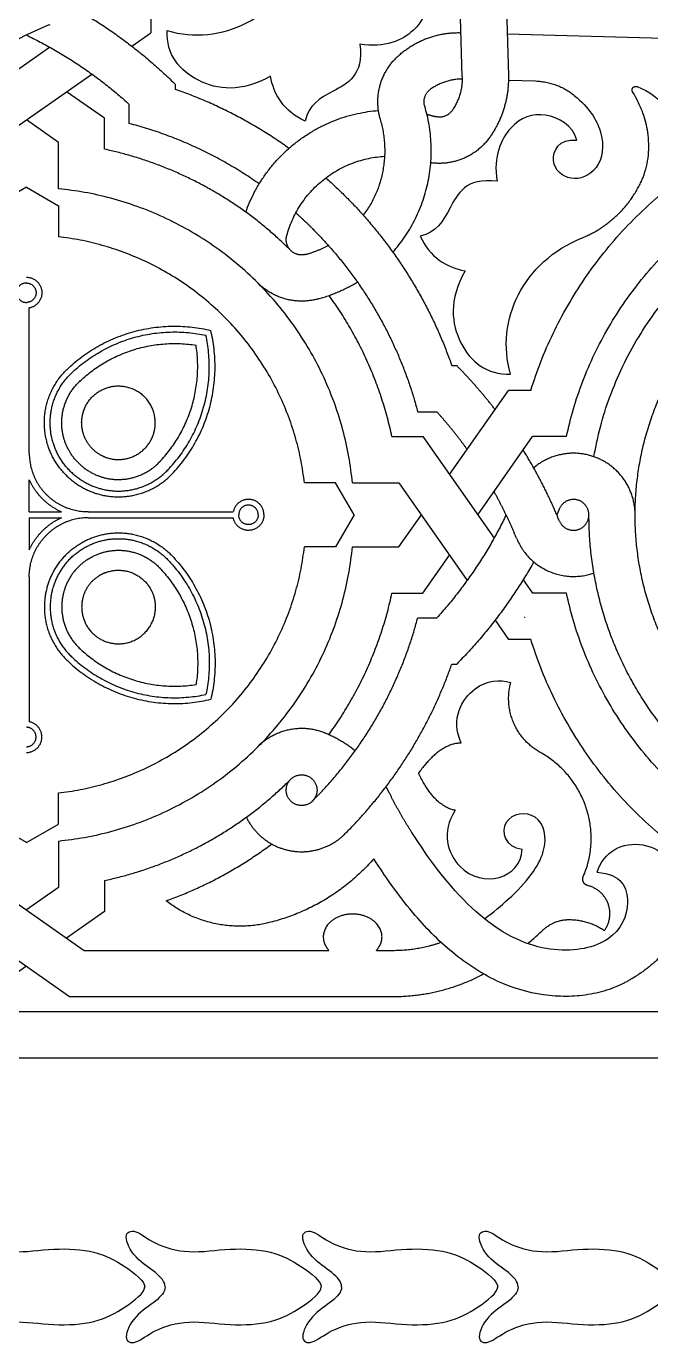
# Model space of a CAD drawing. Header units: millimetres. Extents: x -100 to 100, y -100 to 100.
# Drawn here: x -47.06 to -29.07, y -70.9 to -32.94 of the extents above; entities that cross this region are included whole.
import ezdxf

# ---------------------------------------------------------------- set-up
doc = ezdxf.new("R2010")
doc.units = ezdxf.units.MM
doc.header["$MEASUREMENT"] = 0
doc.layers.add('Layer 03', color=5, linetype='Continuous')

msp = doc.modelspace()

# ---------------------------------------------------------------- linework, layer by layer
at = {"layer": 'Layer 03'}
for p, q in [((-33.341, -28.317), (-33.171, -34.36)), ((-43.474, -32.482), (-43.474, -33.124)), ((-34.502, -34.398), (-34.559, -32.348)), ((-44.026, -33.511), (-43.474, -33.124)), ((-28.36, -33.298), (-33.205, -33.162)), ((-49.318, -35.591), (-46.391, -33.541)), ((-47.986, -36.284), (-45.175, -34.315)), ((-33.17, -34.494), (-32.391, -34.516)), ((-44.806, -35.591), (-45.901, -34.824)), ((-42.762, -34.758), (-42.762, -34.618)), ((-46.137, -36.284), (-47.062, -35.636)), ((-44.806, -36.483), (-44.806, -35.591)), ((-46.978, -45.237), (-46.978, -41.057)), ((-34.8, -42.719), (-34.66, -42.719)), ((-34.867, -45.858), (-33.167, -43.431)), ((-32.525, -43.431), (-33.167, -43.431)), ((-36.526, -44.763), (-35.634, -44.763)), ((-35.634, -44.763), (-33.584, -47.69)), ((-34.054, -47.019), (-32.474, -44.763)), ((-46.978, -46.935), (-46.978, -46.008)), ((-36.327, -46.094), (-34.358, -48.906)), ((-46.978, -46.935), (-46.051, -46.935)), ((-45.28, -46.935), (-41.1, -46.935)), ((-36.327, -47.943), (-35.679, -47.019)), ((-46.978, -47.102), (-46.051, -47.102)), ((-46.978, -47.102), (-46.978, -48.029)), ((-45.28, -47.102), (-41.1, -47.102)), ((-35.634, -49.275), (-34.867, -48.179)), ((-46.978, -48.8), (-46.978, -52.98)), ((-32.745, -48.888), (-32.474, -49.275)), ((-36.526, -49.275), (-35.634, -49.275)), ((-33.554, -50.054), (-33.167, -50.606)), ((-32.525, -50.606), (-33.167, -50.606)), ((-34.8, -51.318), (-34.66, -51.318)), ((-44.806, -57.555), (-44.806, -58.447)), ((-49.318, -58.447), (-45.815, -60.899)), ((-44.806, -58.447), (-45.901, -59.214)), ((-47.062, -60.026), (-48.308, -60.899)), ((-45.815, -60.899), (-36.492, -60.899)), ((27.995, -61.343), (-61.386, -61.343)), ((27.995, -62.675), (-62.717, -62.675))]:
    msp.add_line(p, q, dxfattribs=at)
for points in [[(-44.094, -35.741), (-44.094, -35.19)], [(-46.137, -37.621), (-46.137, -36.284)], [(-47.062, -37.575), (-47.986, -38.109)], [(-47.062, -37.575), (-46.137, -38.109)], [(-46.137, -38.109), (-46.137, -39.004)], [(-35.784, -44.051), (-35.233, -44.051)], [(-31.499, -44.763), (-32.474, -44.763)], [(-38.152, -46.094), (-39.047, -46.094)], [(-37.618, -47.019), (-38.152, -46.094)], [(-37.664, -46.094), (-36.327, -46.094)], [(-37.618, -47.019), (-38.152, -47.943)], [(-38.152, -47.943), (-39.047, -47.943)], [(-37.664, -47.943), (-36.327, -47.943)], [(-31.499, -49.275), (-32.474, -49.275)], [(-35.784, -49.987), (-35.233, -49.987)], [(-46.137, -55.928), (-46.137, -55.033)], [(-47.062, -56.462), (-47.986, -55.928)], [(-47.062, -56.462), (-46.137, -55.928)], [(-46.137, -56.417), (-46.137, -57.754)], [(-47.986, -57.754), (-45.395, -59.568)], [(-46.137, -57.754), (-47.062, -58.401)], [(-45.395, -59.568), (-38.343, -59.568)], [(-36.976, -59.568), (-36.492, -59.568)]]:
    msp.add_lwpolyline(points, dxfattribs=at)
for points, degree in [([(-43.004, -33.065), (-41.447, -33.517), (-39.766, -32.698), (-39.078, -31.005)], 3), ([(-36.264, -31.152), (-35.837, -31.277), (-35.363, -32.089), (-35.729, -33.122), (-36.726, -33.568), (-37.449, -33.457)], 3), ([(-40.027, -34.378), (-40.87, -34.853), (-42.252, -34.688), (-43.034, -33.756), (-43.004, -33.065)], 3), ([(-37.449, -33.457), (-37.331, -34.363), (-38.307, -34.829), (-38.924, -35.205), (-39.029, -35.671)], 3), ([(-39.029, -35.671), (-39.636, -35.4), (-39.937, -34.904), (-40.027, -34.378)], 3), ([(-29.463, -34.677), (-28.754, -34.94), (-28.345, -35.521), (-28.424, -36.231)], 3), ([(-31.195, -36.221), (-31.319, -35.794), (-32.132, -35.32), (-33.165, -35.686), (-33.611, -36.683), (-33.499, -37.406)], 3), ([(-33.499, -37.406), (-34.406, -37.288), (-34.872, -38.264), (-35.248, -38.881), (-35.713, -38.986)], 3), ([(-35.713, -38.986), (-35.443, -39.593), (-34.947, -39.894), (-34.421, -39.984)], 3), ([(-33.108, -42.961), (-33.56, -41.404), (-32.741, -39.723), (-31.047, -39.036)], 3), ([(-34.421, -39.984), (-34.896, -40.827), (-34.731, -42.209), (-33.799, -42.991), (-33.108, -42.961)], 3), ([(-34.531, -53.596), (-35.134, -53.594), (-35.764, -54.463)], 2), ([(-34.7, -55.532), (-35.295, -55.43), (-35.764, -54.463)], 2), ([(-34.7, -55.532), (-35.129, -56.163), (-34.683, -57.42), (-33.358, -57.639), (-32.795, -57.088), (-32.77, -56.654)], 3), ([(-30.614, -57.319), (-30.431, -56.718), (-29.313, -56.141), (-28.142, -57.114), (-28.086, -58.072)], 3), ([(-48.15, -69.265), (-48.15, -69.12), (-48.376, -68.856), (-49.04, -68.454), (-49.39, -67.737), (-49.023, -67.575), (-48.498, -68.029), (-47.493, -68.335), (-46.274, -68.135), (-45.045, -68.207), (-44.223, -68.646), (-43.651, -69.099), (-43.651, -69.265)], 3), ([(-43.064, -69.265), (-43.064, -69.12), (-43.29, -68.856), (-43.954, -68.454), (-44.304, -67.737), (-43.937, -67.575), (-43.412, -68.029), (-42.407, -68.335), (-41.188, -68.135), (-39.959, -68.207), (-39.138, -68.646), (-38.565, -69.099), (-38.565, -69.265)], 3), ([(-37.978, -69.265), (-37.978, -69.12), (-38.204, -68.856), (-38.868, -68.454), (-39.218, -67.737), (-38.851, -67.575), (-38.327, -68.029), (-37.321, -68.335), (-36.102, -68.135), (-34.873, -68.207), (-34.052, -68.646), (-33.479, -69.099), (-33.479, -69.265)], 3), ([(-32.892, -69.265), (-32.892, -69.12), (-33.118, -68.856), (-33.782, -68.454), (-34.132, -67.737), (-33.765, -67.575), (-33.241, -68.029), (-32.235, -68.335), (-31.016, -68.135), (-29.787, -68.207), (-28.966, -68.646), (-28.393, -69.099), (-28.393, -69.265)], 3), ([(-48.15, -69.265), (-48.15, -69.41), (-48.376, -69.675), (-49.04, -70.077), (-49.39, -70.793), (-49.023, -70.956), (-48.498, -70.501), (-47.493, -70.195), (-46.274, -70.395), (-45.045, -70.323), (-44.223, -69.885), (-43.651, -69.432), (-43.651, -69.265)], 3), ([(-43.064, -69.265), (-43.064, -69.41), (-43.29, -69.675), (-43.954, -70.077), (-44.304, -70.793), (-43.937, -70.956), (-43.412, -70.501), (-42.407, -70.195), (-41.188, -70.395), (-39.959, -70.323), (-39.138, -69.885), (-38.565, -69.432), (-38.565, -69.265)], 3), ([(-37.978, -69.265), (-37.978, -69.41), (-38.204, -69.675), (-38.868, -70.077), (-39.218, -70.793), (-38.851, -70.956), (-38.327, -70.501), (-37.321, -70.195), (-36.102, -70.395), (-34.873, -70.323), (-34.052, -69.885), (-33.479, -69.432), (-33.479, -69.265)], 3), ([(-32.892, -69.265), (-32.892, -69.41), (-33.118, -69.675), (-33.782, -70.077), (-34.132, -70.793), (-33.765, -70.956), (-33.241, -70.501), (-32.235, -70.195), (-31.016, -70.395), (-29.787, -70.323), (-28.966, -69.885), (-28.393, -69.432), (-28.393, -69.265)], 3)]:
    msp.add_open_spline(points, degree=degree, dxfattribs=at)
for points, weights in [([(-45.707, -32.398), (-44.085, -33.309), (-42.762, -34.618)], [1, 0.991016335819, 1]), ([(-46.389, -32.894), (-47.08, -33.177), (-47.733, -33.541)], [1, 0.998204233989, 1]), ([(-47.062, -33.193), (-45.433, -33.976), (-44.094, -35.19)], [1, 0.989633287664, 1]), ([(-36.373, -33.821), (-35.601, -33.094), (-34.54, -33.124)], [1, 0.924384422892, 1]), ([(-36.857, -35.626), (-37.174, -34.574), (-36.373, -33.821)], [1, 0.850242990607, 1]), ([(-34.501, -34.458), (-35.002, -34.463), (-35.412, -34.751)], [1, 0.954894935744, 1]), ([(-34.502, -34.398), (-34.487, -34.932), (-34.794, -35.37)], [1, 0.94913119252, 1]), ([(-33.171, -34.36), (-33.144, -35.336), (-33.705, -36.135)], [1, 0.94913119252, 1]), ([(-32.391, -34.516), (-31.761, -34.534), (-31.272, -34.932)], [1, 0.946915626677, 1]), ([(-39.494, -36.457), (-41.006, -35.373), (-42.762, -34.758)], [1, 0.989900798353, 1]), ([(-35.582, -35.242), (-35.675, -34.936), (-35.412, -34.751)], [1, 0.810728835122, 1]), ([(-36.5, -39.451), (-34.871, -37.602), (-35.582, -35.242)], [1, 0.874064897806, 1]), ([(-32.525, -43.431), (-30.032, -35.412), (-21.647, -34.95)], [1, 0.821254772829, 1]), ([(-40.739, -38.294), (-39.775, -35.592), (-36.915, -35.365)], [1, 0.839520314418, 1]), ([(-37.349, -38.388), (-36.403, -37.132), (-36.857, -35.626)], [1, 0.891966811659, 1]), ([(-35.519, -35.476), (-35.401, -35.504), (-35.285, -35.539)], [1, 0.999627666555, 1]), ([(-34.794, -35.37), (-34.978, -35.632), (-35.285, -35.539)], [1, 0.810728661205, 1]), ([(-40.352, -37.481), (-42.066, -36.274), (-44.094, -35.741)], [1, 0.984225300173, 1]), ([(-33.705, -36.135), (-34.006, -36.564), (-34.492, -36.76)], [1, 0.959127393091, 1]), ([(-31.499, -44.763), (-29.788, -36.788), (-21.647, -36.283)], [1, 0.79682094573, 1]), ([(-39.443, -39.4), (-41.693, -37.149), (-44.806, -36.483)], [1, 0.959032197048, 1]), ([(-39.557, -38.97), (-38.968, -36.806), (-36.73, -36.687)], [1, 0.810467127194, 1]), ([(-34.492, -36.76), (-34.935, -36.939), (-35.408, -36.872)], [1, 0.96562521288, 1]), ([(-30.707, -45.343), (-29.053, -35.739), (-19.428, -37.273)], [1, 0.711524150681, 1]), ([(-38.431, -37.307), (-35.914, -39.543), (-34.8, -42.719)], [1, 0.968038101738, 1]), ([(-31.047, -39.036), (-29.88, -38.562), (-29.346, -37.42)], [1, 0.930970063846, 1]), ([(-37.664, -46.094), (-38.423, -38.38), (-46.137, -37.621)], [1, 0.772944599768, 1]), ([(-38.83, -38.758), (-39.058, -38.531), (-39.297, -38.317)], [1, 0.999620853036, 1]), ([(-39.047, -46.094), (-39.78, -39.737), (-46.137, -39.004)], [1, 0.783487577399, 1]), ([(-38.83, -38.758), (-38.815, -38.772), (-38.801, -38.787)], [1, 0.998914090469, 1]), ([(-38.801, -38.787), (-36.583, -41.013), (-35.784, -44.051)], [1, 0.96557643417, 1]), ([(-39.012, -39.514), (-38.672, -39.421), (-38.36, -39.254)], [1, 0.993577707308, 1]), ([(-38.663, -40.799), (-39.733, -41.09), (-40.464, -40.256)], [1, 0.848092503046, 1]), ([(-38.663, -40.799), (-38.059, -40.634), (-37.523, -40.309)], [1, 0.990169764984, 1]), ([(-36.526, -44.763), (-37.002, -42.538), (-38.337, -40.696)], [1, 0.978433120586, 1]), ([(-45.88, -42.817), (-44.116, -41.137), (-41.746, -41.704)], [1, 0.878627191178, 1]), ([(-45.765, -42.938), (-44.114, -41.366), (-41.886, -41.843)], [1, 0.884276265123, 1]), ([(-42.86, -45.837), (-41.18, -44.073), (-41.746, -41.704)], [1, 0.878627191178, 1]), ([(-45.534, -43.18), (-44.112, -41.825), (-42.172, -42.129)], [1, 0.896846999986, 1]), ([(-43.222, -45.492), (-41.868, -44.069), (-42.172, -42.129)], [1, 0.896846999986, 1]), ([(-42.981, -45.722), (-41.409, -44.071), (-41.886, -41.843)], [1, 0.884276265123, 1]), ([(-33.554, -43.983), (-34.069, -43.318), (-34.66, -42.719)], [1, 0.998141816023, 1]), ([(-45.515, -43.161), (-45.525, -43.17), (-45.535, -43.179)], [0.862477107479, 0.86319948775, 0.863980345141]), ([(-45.534, -43.18), (-45.525, -43.17), (-45.515, -43.161)], [1, 0.999994350044, 1]), ([(-34.358, -45.132), (-34.765, -44.567), (-35.233, -44.051)], [1, 0.998440194385, 1]), ([(-31.705, -47.187), (-32.14, -46.125), (-32.745, -45.149)], [1, 0.996550873397, 1]), ([(-46.978, -45.237), (-46.978, -45.941), (-46.481, -46.438)], [1, 0.923879160394, 1]), ([(-43.204, -45.472), (-43.213, -45.482), (-43.222, -45.492)], [0.862477107479, 0.86319948775, 0.863980345141]), ([(-43.222, -45.492), (-43.213, -45.482), (-43.204, -45.472)], [1, 0.999994350044, 1]), ([(-46.978, -46.008), (-46.838, -46.317), (-46.599, -46.556)], [1, 0.983918945207, 1]), ([(-46.051, -46.935), (-46.359, -46.795), (-46.599, -46.556)], [1, 0.983918945207, 1]), ([(-45.28, -46.935), (-45.984, -46.935), (-46.481, -46.438)], [1, 0.923879160394, 1]), ([(-32.937, -47.692), (-33.22, -47), (-33.584, -46.348)], [1, 0.998204233989, 1]), ([(-33.236, -47.019), (-34.019, -48.648), (-35.233, -49.987)], [1, 0.989633287664, 1]), ([(-31.705, -46.85), (-31.739, -46.935), (-31.775, -47.019)], [1, 0.999978122518, 1]), ([(-46.051, -47.102), (-46.359, -47.242), (-46.599, -47.482)], [1, 0.983918945207, 1]), ([(-45.28, -47.102), (-45.984, -47.102), (-46.481, -47.6)], [1, 0.923879160394, 1]), ([(-46.978, -48.029), (-46.838, -47.721), (-46.599, -47.482)], [1, 0.983918945207, 1]), ([(-46.978, -48.8), (-46.978, -48.097), (-46.481, -47.6)], [1, 0.923879160394, 1]), ([(-32.937, -47.692), (-32.298, -49.251), (-30.707, -48.694)], [1, 0.72522031996, 1]), ([(-46.137, -55.033), (-39.78, -54.3), (-39.047, -47.943)], [1, 0.783487577359, 1]), ([(-46.137, -56.417), (-38.423, -55.658), (-37.664, -47.943)], [1, 0.772944599768, 1]), ([(-42.86, -48.201), (-41.18, -49.965), (-41.746, -52.334)], [1, 0.878627191178, 1]), ([(-43.222, -48.546), (-41.868, -49.968), (-42.172, -51.908)], [1, 0.896846999986, 1]), ([(-43.222, -48.546), (-43.213, -48.556), (-43.204, -48.565)], [1, 0.999994350044, 1]), ([(-43.204, -48.565), (-43.213, -48.556), (-43.222, -48.546)], [0.862477107479, 0.86319948775, 0.863980345141]), ([(-42.981, -48.316), (-41.409, -49.966), (-41.886, -52.194)], [1, 0.884276265123, 1]), ([(-32.441, -48.374), (-33.352, -49.996), (-34.66, -51.318)], [1, 0.991016335819, 1]), ([(-38.347, -53.355), (-37.004, -51.508), (-36.526, -49.275)], [1, 0.978263992708, 1]), ([(-21.647, -57.754), (-29.788, -57.25), (-31.499, -49.275)], [1, 0.796820945897, 1]), ([(-38.801, -55.25), (-36.583, -53.025), (-35.784, -49.987)], [1, 0.96557643417, 1]), ([(-32.699, -49.987), (-32.701, -49.979), (-32.703, -49.972)], [1, 0.999999809792, 1]), ([(-45.515, -50.876), (-45.525, -50.867), (-45.535, -50.858)], [0.862477107479, 0.86319948775, 0.863980345141]), ([(-45.534, -50.858), (-45.525, -50.867), (-45.515, -50.876)], [1, 0.999994350044, 1]), ([(-45.534, -50.858), (-44.112, -52.212), (-42.172, -51.908)], [1, 0.896846999986, 1]), ([(-21.647, -59.088), (-30.032, -58.625), (-32.525, -50.606)], [1, 0.821254772942, 1]), ([(-45.88, -51.22), (-44.116, -52.9), (-41.746, -52.334)], [1, 0.878627191178, 1]), ([(-45.765, -51.1), (-44.114, -52.671), (-41.886, -52.194)], [1, 0.884276265123, 1]), ([(-37.905, -56.237), (-35.788, -54.134), (-34.8, -51.318)], [1, 0.974625166116, 1]), ([(-32.251, -53.864), (-33.461, -53.19), (-33.103, -51.852)], [1, 0.788946362685, 1]), ([(-38.463, -53.306), (-39.553, -52.865), (-40.384, -53.696)], [1, 0.833766380999, 1]), ([(-37.586, -53.816), (-37.988, -53.498), (-38.463, -53.306)], [1, 0.989892714905, 1]), ([(-30.783, -56.384), (-30.77, -54.689), (-32.251, -53.864)], [1, 0.86017478729, 1]), ([(-44.806, -57.555), (-41.693, -56.888), (-39.443, -54.638)], [1, 0.959032201695, 1]), ([(-36.599, -55.034), (-36.645, -54.942), (-36.696, -54.852)], [1, 0.999588247284, 1]), ([(-35.952, -56.175), (-36.307, -55.622), (-36.599, -55.034)], [1, 0.998486344724, 1]), ([(-38.83, -55.28), (-38.815, -55.265), (-38.801, -55.25)], [1, 0.999998428335, 1]), ([(-43.031, -58.142), (-41.39, -57.547), (-39.99, -56.504)], [1, 0.98928510323, 1]), ([(-37.05, -56.93), (-38.289, -58.356), (-40.13, -58.783)], [1, 0.951204280877, 1]), ([(-40.13, -58.783), (-41.734, -59.156), (-43.031, -58.142)], [1, 0.902380540683, 1]), ([(-32.168, -58.978), (-31.855, -58.682), (-31.424, -58.682)], [1, 0.929144018349, 1]), ([(-31.424, -58.682), (-30.865, -58.682), (-30.402, -58.995)], [1, 0.956260448655, 1]), ([(-36.492, -59.568), (-35.782, -59.568), (-35.112, -59.336)], [1, 0.986140473794, 1]), ([(-28.513, -59.439), (-29.099, -60.162), (-29.94, -60.56)], [1, 0.975115067553, 1]), ([(-36.492, -60.899), (-35.107, -60.899), (-33.885, -60.249)], [1, 0.965070069855, 0.989376221096])]:
    msp.add_rational_spline(points, weights, degree=2, dxfattribs=at)
for points, weights, knots in [([(-29.59, -34.833), (-29.631, -34.769), (-29.583, -34.71), (-29.534, -34.651), (-29.463, -34.677)], [1, 0.813164007668, 1, 0.813164007668, 1], [19.0066377, 19.0066377, 19.0066377, 19.0811852, 19.0811852, 19.1557326, 19.1557326, 19.1557326]), ([(-18.097, -55.054), (-22.269, -56.551), (-25.894, -54.001), (-29.519, -51.451), (-29.519, -47.019), (-29.519, -42.586), (-25.894, -40.036), (-22.269, -37.486), (-18.097, -38.984)], [1, 0.887518454236, 1, 0.887518454236, 1, 0.887518454236, 1, 0.887518454236, 1], [30.19397, 30.19397, 30.19397, 35.518371, 35.518371, 40.842771, 40.842771, 46.167172, 46.167172, 51.491572, 51.491572, 51.491572]), ([(-39.012, -39.514), (-39.261, -39.582), (-39.443, -39.4), (-39.625, -39.218), (-39.557, -38.97)], [1, 0.865037621186, 1, 0.865037621186, 1], [1.1116612, 1.1116612, 1.1116612, 1.3744467, 1.3744467, 1.6372322, 1.6372322, 1.6372322]), ([(-47.062, -40.171), (-46.654, -40.171), (-46.616, -40.576), (-46.578, -40.982), (-46.978, -41.057)], [1, 0.739478057213, 1, 0.739478057213, 1], [0.6862699, 0.6862699, 0.6862699, 0.9196764, 0.9196764, 1.1530829, 1.1530829, 1.1530829]), ([(-47.062, -40.337), (-47.342, -40.337), (-47.342, -40.618), (-47.342, -40.898), (-47.062, -40.898)], [1, 0.707106781187, 1, 0.707106781187, 1], [0.6862699, 0.6862699, 0.6862699, 0.9344982, 0.9344982, 1.1827266, 1.1827266, 1.1827266]), ([(-47.062, -40.337), (-46.781, -40.337), (-46.781, -40.618), (-46.781, -40.898), (-47.062, -40.898)], [1, 0.707106781187, 1, 0.707106781187, 1], [0.6862699, 0.6862699, 0.6862699, 0.9344982, 0.9344982, 1.1827266, 1.1827266, 1.1827266]), ([(-45.917, -45.874), (-46.336, -45.455), (-46.479, -44.881), (-46.78, -43.675), (-45.88, -42.817)], [0.866445848378, 0.89700516535, 1, 0.805713439207, 0.869181345094], [10.342273, 10.342273, 10.342273, 11.124663, 11.124663, 12.60054, 12.60054, 12.60054]), ([(-45.799, -45.756), (-46.185, -45.37), (-46.317, -44.841), (-46.598, -43.717), (-45.752, -42.926)], [0.866445848378, 0.89700516535, 1, 0.804098391346, 0.870254336832], [9.466079, 9.466079, 9.466079, 10.182185, 10.182185, 11.544256, 11.544256, 11.544256]), ([(-45.563, -45.52), (-45.884, -45.2), (-45.993, -44.76), (-46.228, -43.819), (-45.515, -43.161)], [0.866445848378, 0.89700516535, 1, 0.802763499743, 0.871168090059], [5.570995, 5.570995, 5.570995, 5.992439, 5.992439, 6.79951, 6.79951, 6.79951]), ([(-45.157, -45.114), (-45.365, -44.906), (-45.436, -44.621), (-45.693, -43.592), (-44.664, -43.335), (-44.081, -43.189), (-43.657, -43.614)], [0.866445848378, 0.89700516535, 1, 0.707106781187, 1, 0.810101615837, 0.866445848378], [0.777044, 0.777044, 0.777044, 1.198488, 1.198488, 2.396976, 2.396976, 3.17402, 3.17402, 3.17402]), ([(-45.157, -45.114), (-44.949, -45.322), (-44.664, -45.393), (-43.634, -45.65), (-43.378, -44.621), (-43.232, -44.038), (-43.657, -43.614)], [0.866445848378, 0.89700516535, 1, 0.707106781187, 1, 0.810101615837, 0.866445848378], [0.777044, 0.777044, 0.777044, 1.198488, 1.198488, 2.396976, 2.396976, 3.17402, 3.17402, 3.17402]), ([(-45.563, -45.52), (-45.243, -45.841), (-44.803, -45.951), (-43.862, -46.185), (-43.204, -45.472)], [0.866445848378, 0.89700516535, 1, 0.802763499743, 0.871168090059], [5.570995, 5.570995, 5.570995, 5.992439, 5.992439, 6.79951, 6.79951, 6.79951]), ([(-29.521, -47.102), (-29.466, -45.94), (-30.51, -45.426), (-31.553, -44.912), (-32.441, -45.664)], [1, 0.836414410638, 1, 0.836414410638, 1], [9.377761, 9.377761, 9.377761, 10.537937, 10.537937, 11.698113, 11.698113, 11.698113]), ([(-45.917, -45.874), (-45.498, -46.293), (-44.924, -46.436), (-43.717, -46.737), (-42.86, -45.837)], [0.866445848378, 0.89700516535, 1, 0.805713439207, 0.869181345094], [10.342273, 10.342273, 10.342273, 11.124663, 11.124663, 12.60054, 12.60054, 12.60054]), ([(-45.799, -45.756), (-45.413, -46.142), (-44.883, -46.274), (-43.76, -46.555), (-42.969, -45.709)], [0.866445848378, 0.89700516535, 1, 0.804098391346, 0.870254336832], [9.466079, 9.466079, 9.466079, 10.182185, 10.182185, 11.544256, 11.544256, 11.544256]), ([(-40.213, -47.019), (-40.213, -46.611), (-40.619, -46.573), (-41.024, -46.535), (-41.1, -46.935)], [1, 0.739478057213, 1, 0.739478057213, 1], [0.6862699, 0.6862699, 0.6862699, 0.9196764, 0.9196764, 1.1530829, 1.1530829, 1.1530829]), ([(-31.705, -47.187), (-31.566, -47.525), (-31.208, -47.454), (-30.85, -47.384), (-30.85, -47.019), (-30.85, -46.654), (-31.208, -46.583), (-31.566, -46.513), (-31.705, -46.85)], [1, 0.77241474034, 1, 0.77241474034, 1, 0.77241474034, 1, 0.77241474034, 1], [0.489935, 0.489935, 0.489935, 0.834016, 0.834016, 1.178097, 1.178097, 1.522178, 1.522178, 1.866259, 1.866259, 1.866259]), ([(-40.213, -47.019), (-40.213, -47.426), (-40.619, -47.464), (-41.024, -47.502), (-41.1, -47.102)], [1, 0.739478057213, 1, 0.739478057213, 1], [0.6862699, 0.6862699, 0.6862699, 0.9196764, 0.9196764, 1.1530829, 1.1530829, 1.1530829]), ([(-40.38, -47.019), (-40.38, -46.738), (-40.661, -46.738), (-40.941, -46.738), (-40.941, -47.019)], [1, 0.707106781187, 1, 0.707106781187, 1], [0.6862699, 0.6862699, 0.6862699, 0.9344982, 0.9344982, 1.1827266, 1.1827266, 1.1827266]), ([(-40.38, -47.019), (-40.38, -47.299), (-40.661, -47.299), (-40.941, -47.299), (-40.941, -47.019)], [1, 0.707106781187, 1, 0.707106781187, 1], [0.6862699, 0.6862699, 0.6862699, 0.9344982, 0.9344982, 1.1827266, 1.1827266, 1.1827266]), ([(-19.428, -56.764), (-23.933, -57.482), (-27.399, -54.516), (-30.865, -51.549), (-30.85, -46.988)], [1, 0.907711796574, 1, 0.907711796574, 1], [34.040327, 34.040327, 34.040327, 39.287742, 39.287742, 44.535157, 44.535157, 44.535157]), ([(-45.917, -48.163), (-45.498, -47.745), (-44.924, -47.601), (-43.717, -47.3), (-42.86, -48.201)], [0.866445848378, 0.89700516535, 1, 0.805713439207, 0.869181345094], [10.342273, 10.342273, 10.342273, 11.124663, 11.124663, 12.60054, 12.60054, 12.60054]), ([(-45.799, -48.281), (-45.413, -47.895), (-44.883, -47.763), (-43.76, -47.483), (-42.969, -48.329)], [0.866445848378, 0.89700516535, 1, 0.804098391346, 0.870254336832], [9.466079, 9.466079, 9.466079, 10.182185, 10.182185, 11.544256, 11.544256, 11.544256]), ([(-45.917, -48.163), (-46.336, -48.582), (-46.479, -49.157), (-46.78, -50.363), (-45.88, -51.22)], [0.866445848378, 0.89700516535, 1, 0.805713439207, 0.869181345094], [10.342273, 10.342273, 10.342273, 11.124663, 11.124663, 12.60054, 12.60054, 12.60054]), ([(-45.563, -48.517), (-45.243, -48.197), (-44.803, -48.087), (-43.862, -47.852), (-43.204, -48.565)], [0.866445848378, 0.89700516535, 1, 0.802763499743, 0.871168090059], [5.570995, 5.570995, 5.570995, 5.992439, 5.992439, 6.79951, 6.79951, 6.79951]), ([(-45.799, -48.281), (-46.185, -48.667), (-46.317, -49.197), (-46.598, -50.321), (-45.752, -51.112)], [0.866445848378, 0.89700516535, 1, 0.804098391346, 0.870254336832], [9.466079, 9.466079, 9.466079, 10.182185, 10.182185, 11.544256, 11.544256, 11.544256]), ([(-45.563, -48.517), (-45.884, -48.838), (-45.993, -49.278), (-46.228, -50.219), (-45.515, -50.876)], [0.866445848378, 0.89700516535, 1, 0.802763499743, 0.871168090059], [5.570995, 5.570995, 5.570995, 5.992439, 5.992439, 6.79951, 6.79951, 6.79951]), ([(-45.157, -48.924), (-45.365, -49.132), (-45.436, -49.417), (-45.693, -50.446), (-44.664, -50.703), (-44.081, -50.848), (-43.657, -50.424)], [0.866445848378, 0.89700516535, 1, 0.707106781187, 1, 0.810101615837, 0.866445848378], [0.777044, 0.777044, 0.777044, 1.198488, 1.198488, 2.396976, 2.396976, 3.17402, 3.17402, 3.17402]), ([(-45.157, -48.924), (-44.949, -48.716), (-44.664, -48.645), (-43.634, -48.388), (-43.378, -49.417), (-43.232, -49.999), (-43.657, -50.424)], [0.866445848378, 0.89700516535, 1, 0.707106781187, 1, 0.810101615837, 0.866445848378], [0.777044, 0.777044, 0.777044, 1.198488, 1.198488, 2.396976, 2.396976, 3.17402, 3.17402, 3.17402]), ([(-47.062, -53.867), (-46.654, -53.867), (-46.616, -53.461), (-46.578, -53.056), (-46.978, -52.98)], [1, 0.739478057213, 1, 0.739478057213, 1], [0.6862699, 0.6862699, 0.6862699, 0.9196764, 0.9196764, 1.1530829, 1.1530829, 1.1530829]), ([(-47.062, -53.7), (-46.781, -53.7), (-46.781, -53.42), (-46.781, -53.139), (-47.062, -53.139)], [1, 0.707106781187, 1, 0.707106781187, 1], [0.6862699, 0.6862699, 0.6862699, 0.9344982, 0.9344982, 1.1827266, 1.1827266, 1.1827266]), ([(-39.573, -54.951), (-39.573, -55.395), (-39.129, -55.395), (-38.685, -55.395), (-38.685, -54.951), (-38.685, -54.508), (-39.129, -54.508), (-39.573, -54.508), (-39.573, -54.951)], [1, 0.707106781187, 1, 0.707106781187, 1, 0.707106781187, 1, 0.707106781187, 1], [0, 0, 0, 0.392699, 0.392699, 0.785398, 0.785398, 1.178097, 1.178097, 1.570796, 1.570796, 1.570796]), ([(-40.723, -55.732), (-40.328, -56.54), (-39.442, -56.699), (-38.557, -56.857), (-37.905, -56.237)], [1, 0.891982827316, 1, 0.891982827316, 1], [1.6846121, 1.6846121, 1.6846121, 1.919154, 1.919154, 2.1536959, 2.1536959, 2.1536959]), ([(-30.882, -57.702), (-30.969, -57.682), (-31.008, -57.602), (-31.048, -57.523), (-31.013, -57.441)], [1, 0.906592381284, 1, 0.906592381284, 1], [0, 0, 0, 0.0937858, 0.0937858, 0.1875716, 0.1875716, 0.1875716]), ([(-30.402, -58.995), (-30.144, -58.635), (-30.298, -58.221), (-30.452, -57.806), (-30.882, -57.702)], [1, 0.88248042314, 1, 0.88248042314, 1], [0, 0, 0, 0.4580713, 0.4580713, 0.9161425, 0.9161425, 0.9161425]), ([(-36.976, -59.568), (-36.813, -59.395), (-36.813, -59.181), (-36.813, -58.523), (-37.659, -58.523), (-38.506, -58.523), (-38.506, -59.181), (-38.506, -59.395), (-38.343, -59.568)], [0.858709862143, 0.881033342832, 1, 0.707106781187, 1, 0.707106781187, 1, 0.881033342832, 0.858709862143], [5.645163, 5.645163, 5.645163, 6.283185, 6.283185, 7.853982, 7.853982, 9.424778, 9.424778, 10.0628, 10.0628, 10.0628])]:
    msp.add_rational_spline(points, weights, degree=2, knots=knots, dxfattribs=at)
for points, knots in [([(-29.346, -37.42), (-29.326, -37.378), (-29.221, -37.134), (-29.107, -36.656), (-29.128, -36.02), (-29.261, -35.502), (-29.424, -35.119), (-29.535, -34.922), (-29.59, -34.833)], [17.480791, 17.480791, 17.480791, 17.480791, 17.558879, 17.929723, 18.304634, 18.625004, 18.829897, 19.006638, 19.006638, 19.006638, 19.006638]), ([(-31.272, -34.932), (-30.839, -35.284), (-30.336, -36.118), (-30.535, -37.142), (-31.401, -37.471), (-32.06, -36.894), (-31.73, -36.166), (-31.195, -36.221)], [1.916626, 1.916626, 1.916626, 1.916626, 2.468903, 3.231289, 3.993674, 4.756059, 5.518444, 5.518444, 5.518444, 5.518444]), ([(-34.531, -53.596), (-34.844, -52.9), (-34.233, -51.822), (-33.417, -51.754), (-33.103, -51.852)], [0, 0, 0, 0, 0.951445, 1.76696, 1.76696, 1.76696, 1.76696]), ([(-33.86, -58.658), (-33.601, -58.469), (-32.753, -57.76), (-31.95, -56.699), (-32.235, -55.503), (-33.496, -55.681), (-33.281, -56.604), (-32.77, -56.654)], [1.522309, 1.522309, 1.522309, 1.522309, 1.897779, 2.920833, 3.943887, 4.966941, 5.989995, 5.989995, 5.989995, 5.989995]), ([(-30.614, -57.319), (-29.907, -57.358), (-29.557, -58.192), (-30.111, -59.376), (-31.799, -59.725), (-33.682, -59.043), (-35.154, -57.42), (-35.952, -56.175)], [-6.608641, -6.608641, -6.608641, -6.608641, -5.286913, -3.965185, -2.643456, -1.321728, -0.227485, -0.227485, -0.227485, -0.227485]), ([(-31.013, -57.441), (-30.985, -57.376), (-30.863, -57.065), (-30.79, -56.705), (-30.783, -56.413), (-30.783, -56.384)], [3.1257895, 3.1257895, 3.1257895, 3.1257895, 3.2457142, 3.6907101, 3.7391761, 3.7391761, 3.7391761, 3.7391761]), ([(-29.94, -60.56), (-29.999, -60.588), (-30.252, -60.698), (-30.719, -60.833), (-31.349, -60.907), (-32.24, -60.878), (-33.157, -60.638), (-34.049, -60.173), (-34.927, -59.549), (-35.732, -58.739), (-36.479, -57.785), (-36.858, -57.227), (-37.05, -56.93)], [3.606356, 3.606356, 3.606356, 3.606356, 3.716511, 4.070718, 4.42489, 4.785731, 5.573231, 6.009609, 6.481242, 7.389306, 7.931278, 8.52842, 8.52842, 8.52842, 8.52842]), ([(-32.615, -59.374), (-32.52, -59.296), (-32.37, -59.165), (-32.223, -59.031), (-32.168, -58.978)], [1.6986199, 1.6986199, 1.6986199, 1.6986199, 1.9063492, 2.0351478, 2.0351478, 2.0351478, 2.0351478])]:
    msp.add_open_spline(points, degree=3, knots=knots, dxfattribs=at)

doc.saveas('drawing.dxf')
